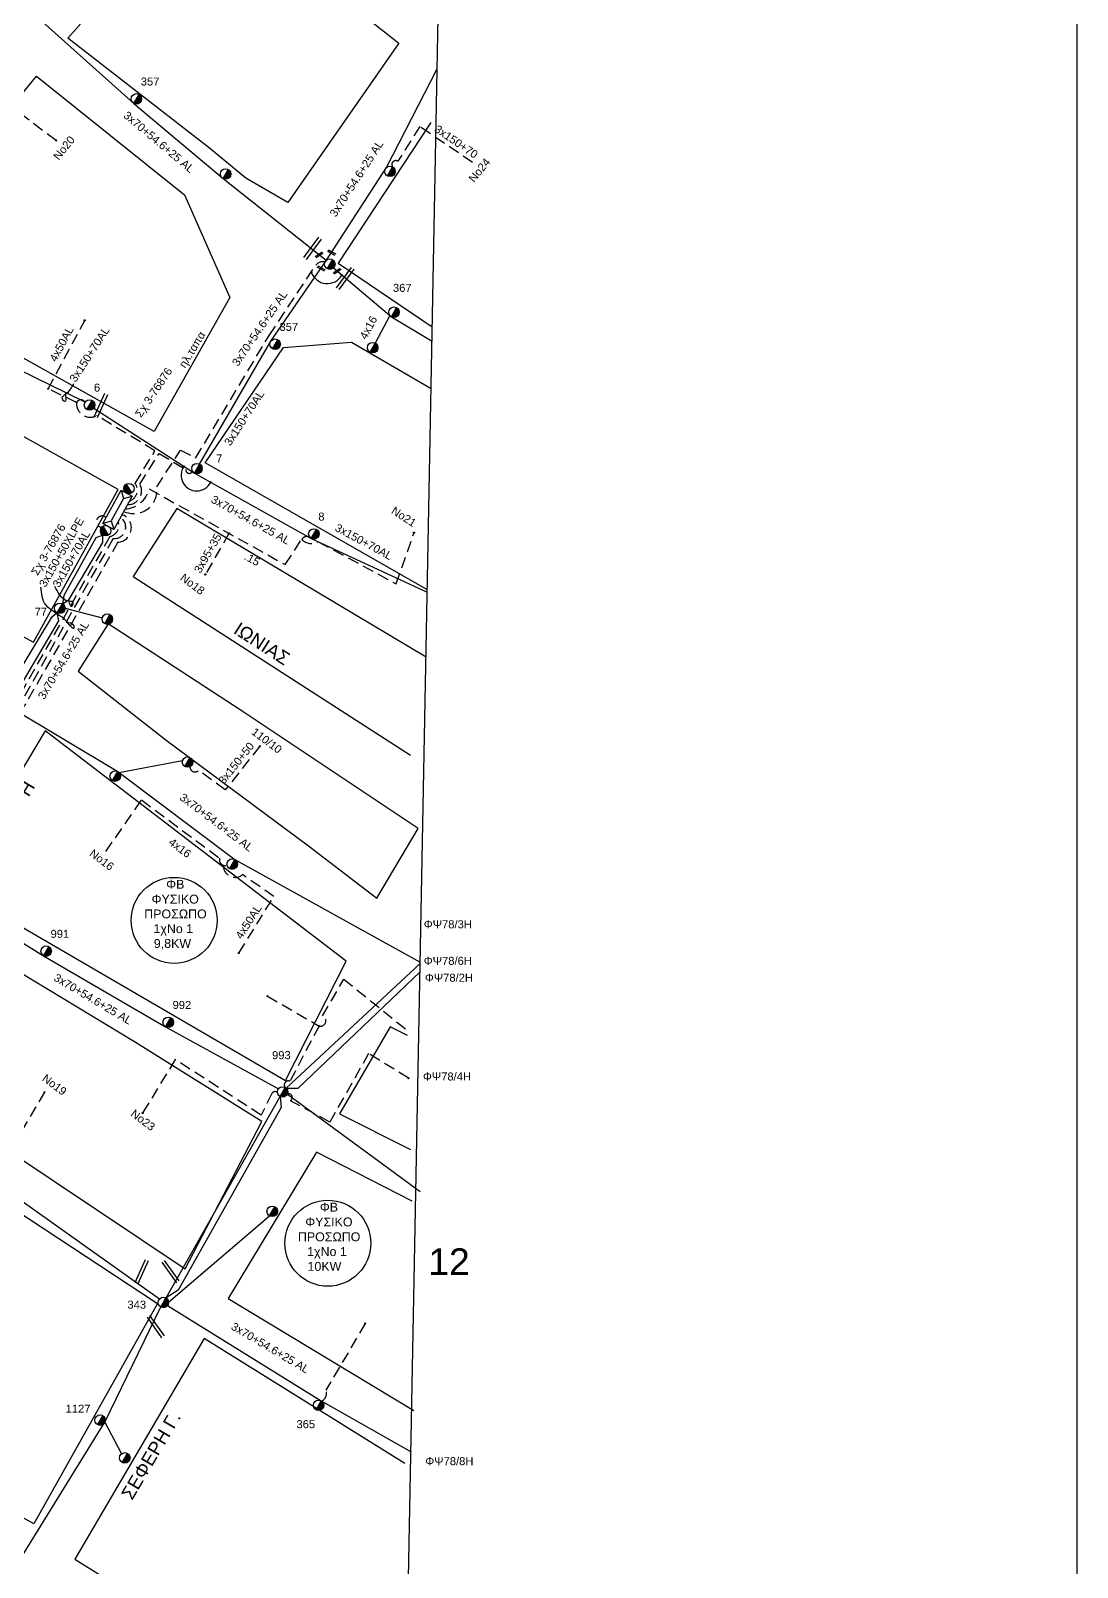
# Model space of a CAD drawing. Header units: millimetres. Extents: x 1421 to 11257, y 848 to 1896.
# Drawn here: x 10758.4 to 10993.8, y 1222.8 to 1568.5 of the extents above; entities that cross this region are included whole.
import ezdxf
from ezdxf.enums import TextEntityAlignment as Align

# ---------------------------------------------------------------- set-up
doc = ezdxf.new("R2010")
doc.units = ezdxf.units.MM
doc.linetypes.add('DASHED', pattern=[19.05, 12.7, -6.35])
for name, color, linetype, lineweight in [('.15AL', 7, 'DASHED', 30), ('3x150+50', 7, 'Continuous', 30), ('3x150+50 XLPE', 7, 'SYN_LINE', 30), ('3x150+70', 7, 'Continuous', 30), ('3x150+70AL', 7, 'DASHED', 30), ('3x70+54.6+25 AL', 7, 'SYN_LINE', 30), ('3x95+35', 7, 'Continuous', 30), ('4x16', 7, 'Continuous', 30), ('4x50', 7, 'Continuous', 30), ('Άγνωστα', 7, 'Continuous', 30), ('Υπόγεια καλώδια Παροχών ΧΤ   4x50AL', 7, 'DASHED', 30)]:
    doc.layers.add(name, color=color, linetype=linetype, lineweight=lineweight)
for name, color, linetype in [('TEXT ΚΑΛΩΔΙΩΝ', 7, 'Continuous'), ('ΑΓΝΩΣΤΟ ΥΠΟΓΕΙΟ ΚΑΛΩΔΙΟ', 7, 'DASHED'), ('Επιγραφές - Σχήματα', 7, 'Continuous'), ('Μηχανική τομή', 7, 'Continuous'), ('Στύλος ΦΜ', 7, 'Continuous'), ('Στύλος ΦΜ @ 1', 7, 'Continuous'), ('Συνδέσεις', 7, 'Continuous'), ('Τομή', 7, 'Continuous'), ('Υποσταθμός εναέριος 2 στύλων', 7, 'Continuous'), ('Υποσταθμός πόλεως', 7, 'Continuous'), ('Υπόβαθρο ΔΕΗ', 7, 'Continuous')]:
    doc.layers.add(name, color=color, linetype=linetype)
doc.styles.add('arial', font='ARIAL.TTF', dxfattribs={"height": 3})
doc.styles.get("Standard").update_dxf_attribs({"font": 'ARIAL.TTF', "height": 1.8})
doc.linetypes.add('SYN_LINE', pattern='A,0.5,-0.0001,["/\\/\\/\\/",Standard,S=0.1,R=0,X=0,Y=-0.05],-0.25', length=0.7501)

# ---------------------------------------------------------------- blocks, each defined once
blk = doc.blocks.new('ΥΠΑΡΧΩΝ ΤΣΙΜΕΝΤΕΝΙΟΣ ΣΤΥΛΟΣ')
at = {"layer": 'Στύλος ΦΜ'}
blk.add_hatch(color=7, dxfattribs=at).paths.add_polyline_path([(-1.29, -2.28, 0.574793), (2.62, 0, 0.268822), (1.3, 2.27)])
at = {"layer": 'Στύλος ΦΜ', "color": 7}
blk.add_line((-1.29, -2.28), (1.3, 2.27), dxfattribs=at)
blk.add_circle((0, 0), 2.62, dxfattribs=at)
at = {"layer": 'Στύλος ΦΜ', "flags": 4}
for tag, p in [('ΑΡΙΘΜΟΣ', (-4.68, 8.05)), ('ΤΥΠΟΣ', (-4.91, 3.03))]:
    blk.add_attdef(tag, p, '', height=4, dxfattribs=at)
blk = doc.blocks.new('ΥΠΟΣΤΑΘΜΟΣ ΕΝΑΕΡΙΟΣ ΕΠΙ 2 ΣΤΥΛΩΝ')
at = {"layer": 'Υποσταθμός εναέριος 2 στύλων', "linetype": 'Continuous'}
for points in [[(-11.97, -2.11, 0.574793), (-8.45, -0.07, 0.268822), (-9.64, 1.98)], [(9.68, -2.15, 0.574793), (13.19, -0.1, 0.268822), (12.01, 1.95)]]:
    blk.add_hatch(color=256, dxfattribs=at).paths.add_polyline_path(points)
for p, q in [((-11.97, -2.11), (-9.64, 1.98)), ((9.68, -2.15), (12.01, 1.95))]:
    blk.add_line(p, q, dxfattribs=at)
for centre in [(-10.81, -0.07), (10.84, -0.1)]:
    blk.add_circle(centre, 2.36, dxfattribs=at)
at = {"layer": 'Υποσταθμός πόλεως', "linetype": 'Continuous', "ltscale": 40}
blk.add_lwpolyline([(-8.57, 2.82), (8.57, 2.82), (8.57, -2.82), (-8.57, -2.82)], close=True, dxfattribs=at)
for points in [[(-5.75, 0), (-8.57, 2.82)], [(-8.57, -2.82), (-5.75, 0)], [(-5.75, 0), (5.75, 0)], [(5.75, 0), (8.57, 2.82)], [(8.57, -2.82), (5.75, 0)]]:
    blk.add_lwpolyline(points, dxfattribs=at)
at = {"layer": 'Υποσταθμός εναέριος 2 στύλων', "ltscale": 40, "flags": 1}
for tag, p in [('ΜΕΤΑΣΧΗΜΑΤΙΣΜΟΣ', (14.09, 2.51)), ('ΙΣΧΥΣ', (14.07, -0.28)), ('ΑΡΙΘΜΟΣ', (14.19, -3))]:
    blk.add_attdef(tag, p, '', height=1.8, dxfattribs=at)
blk = doc.blocks.new('ΤΟΜΗ')
at = {"layer": 'Τομή', "ltscale": 40}
for p, q in [((11.3, -0.6), (-11.4, -0.6)), ((11.3, -3.4), (-11.4, -3.4))]:
    blk.add_line(p, q, dxfattribs=at)
blk = doc.blocks.new('_ΣΥΝΔΕΣΗ')
at = {"layer": 'Συνδέσεις', "linetype": 'SYN_LINE', "ltscale": 40}
blk.add_hatch(color=256, dxfattribs=at).paths.add_polyline_path([(0.5, 0, 1), (-0.5, 0, 1)])
at = {"layer": 'Συνδέσεις'}
blk.add_circle((0, 0), 0.5, dxfattribs=at)
blk = doc.blocks.new('ΜΗΧΑΝΙΚΗ ΤΟΜΗ')
at = {"layer": 'Μηχανική τομή', "ltscale": 40}
for p, q in [((-3.8, 1.2), (3.8, 1.2)), ((3.8, -0.3), (-3.8, -0.3))]:
    blk.add_line(p, q, dxfattribs=at)
blk = doc.blocks.new('A$C01BB34F8')
at = {"layer": 'Άγνωστα', "color": 7}
note = blk.add_mtext_dynamic_manual_height_columns('ηλ.ταπα\\P', width=1.8, gutter_width=12.5, heights=[0.0453, 0], dxfattribs=dict(at, insert=(0.37, 2.43), char_height=1.8, attachment_point=1, rotation=2.4309))
for column, words in zip(note.columns.linked_columns, ['\\P']):
    column.text = words

msp = doc.modelspace()

# ---------------------------------------------------------------- linework, layer by layer
at = {"layer": '.15AL', "color": 133, "linetype": 'DASHED', "lineweight": -3, "ltscale": 0.2}
msp.add_lwpolyline([(10780.62, 1462.67, 0.505918), (10781.94, 1466.63), (10786.37, 1473.99), (10773.28, 1481.88, -0.595194), (10768.75, 1484.86, -7.202688)], format="xyb", dxfattribs=at)
at = {"layer": '.15AL', "color": 206, "linetype": 'DASHED', "lineweight": -3, "ltscale": 0.2}
msp.add_lwpolyline([(10779.63, 1460.88, 0.329468), (10785.1, 1465.38), (10815.67, 1448.36), (10819.39, 1454.08, -0.491631), (10821.53, 1454.25, -0.854256)], format="xyb", dxfattribs=at)
at = {"lineweight": -3, "ltscale": 15}
msp.add_lwpolyline([(10993.76, 1895.53), (8825.35, 1895.54), (8825.27, 848.33), (10993.76, 848.32)], close=True, dxfattribs=at)
at = {"lineweight": -3, "ltscale": 0.2}
for centre in [(10790.69, 1368.35), (10825.25, 1295.72)]:
    msp.add_circle(centre, 9.67, dxfattribs=at)
at = {"layer": '3x150+50', "color": 2, "linetype": 'DASHED', "lineweight": -3, "ltscale": 0.2}
msp.add_lwpolyline([(10809.96, 1407.5), (10802.17, 1397.68), (10796.25, 1402.1, -0.671683), (10794.23, 1402.9, 1.828443)], format="xyb", dxfattribs=at)
at = {"layer": '3x150+50', "color": 206, "linetype": 'DASHED', "lineweight": -3, "ltscale": 0.2}
for points in [[(10823.32, 1344.58, 0.933107), (10824.05, 1346.88), (10828.83, 1355.1), (10843.54, 1343.29)], [(10843.39, 1332.84), (10834.42, 1338.39), (10825.69, 1322.99), (10816.82, 1327.78, 0.930972), (10816.16, 1329.29, -1.191108)]]:
    msp.add_lwpolyline(points, format="xyb", dxfattribs=at)
at = {"layer": '3x150+50 XLPE', "color": 1, "linetype": 'DASHED', "lineweight": -3, "ltscale": 0.2}
msp.add_lwpolyline([(10778.1, 1458.1, -0.453348), (10776.2, 1454.66), (10756.28, 1419.55, 0.143017), (10751.48, 1420.01), (10728.34, 1433.52, 0.269927), (10723.76, 1436.34), (10703.92, 1447.71, 0.417029), (10699.49, 1449.88), (10680.14, 1459.33, 0.595358), (10678.16, 1460.46, -8.55147)], format="xyb", dxfattribs=at)
at = {"layer": '3x150+50 XLPE', "color": 206, "linetype": 'DASHED', "lineweight": -3, "ltscale": 0.2}
msp.add_lwpolyline([(10811.69, 1351.31), (10823.32, 1344.58), (10816.69, 1332.15, 0.801935), (10815.66, 1330.78, -1.385652)], format="xyb", dxfattribs=at)
at = {"layer": '3x150+50 XLPE', "color": 6, "linetype": 'DASHED', "lineweight": -3, "ltscale": 0.2}
msp.add_arc((10774.5, 1458.04), 1.27, 47.4314, 264.5718, dxfattribs=at)
at = {"layer": '3x150+70', "color": 30, "linetype": 'DASHED', "lineweight": -3, "ltscale": 0.2}
msp.add_lwpolyline([(10857.8, 1538.81), (10845.9, 1546.94), (10841, 1539.11, 0.835643), (10839.82, 1537.85, -1.309228)], format="xyb", dxfattribs=at)
at = {"layer": '3x150+70AL', "color": 6, "linetype": 'DASHED', "lineweight": -3, "ltscale": 0.2}
for points in [[(10764.17, 1543.77), (10753.04, 1552.08), (10750.07, 1548.13, -0.507281), (10748.96, 1546.53, -3.549352)], [(10761.54, 1329.69), (10753.18, 1315.51), (10721.83, 1336.59), (10710.29, 1343.51, 0.962311), (10709.34, 1342.04, 0.938074)]]:
    msp.add_lwpolyline(points, format="xyb", dxfattribs=at)
at = {"layer": '3x150+70AL', "color": 2, "linetype": 'DASHED', "lineweight": -3, "ltscale": 0.2}
msp.add_lwpolyline([(10779.33, 1460.33, 0.593458), (10786.79, 1465.85), (10792.09, 1474.12), (10795.52, 1472.35), (10812.04, 1499.92), (10822.52, 1515.66, -0.330894), (10824.62, 1516.41, -2.010525)], format="xyb", dxfattribs=at)
at = {"layer": '3x150+70AL', "color": 133, "linetype": 'DASHED', "lineweight": -3, "ltscale": 0.2}
msp.add_lwpolyline([(10768.75, 1484.86), (10762.33, 1487.92)], dxfattribs=at)
msp.add_lwpolyline([(10768.75, 1484.86, -0.58926), (10770.65, 1484.88, -2.651535)], format="xyb", dxfattribs=at)
at = {"layer": '3x150+70AL', "color": 30, "linetype": 'DASHED', "lineweight": -3, "ltscale": 0.2}
msp.add_lwpolyline([(10780.18, 1461.86, 0.581326), (10782.97, 1466.45), (10787.31, 1473.4), (10793.34, 1469.76, 0.918937), (10794.79, 1469.39, -0.026301)], format="xyb", dxfattribs=at)
at = {"layer": '3x150+70AL', "color": 62, "linetype": 'DASHED', "lineweight": -3, "ltscale": 0.2}
msp.add_lwpolyline([(10778.94, 1459.63, -0.816436), (10778.05, 1453.42), (10757.06, 1416.66, -0.290667), (10753.66, 1414.86), (10742.41, 1420.9), (10737.93, 1413.56)], format="xyb", dxfattribs=at)
at = {"layer": '3x150+70AL', "color": 27, "linetype": 'DASHED', "lineweight": -3, "ltscale": 0.2}
msp.add_lwpolyline([(10778.59, 1459, -0.790161), (10776.94, 1454.22), (10756.52, 1417.85, 0.517626), (10753.39, 1418.14, -1.574723)], format="xyb", dxfattribs=at)
at = {"layer": '3x150+70AL', "color": 206, "linetype": 'DASHED', "lineweight": -3, "ltscale": 0.2}
msp.add_lwpolyline([(10819.39, 1454.08, 0.358666), (10823.1, 1453.53), (10840.64, 1444.02), (10844.63, 1455.56)], format="xyb", dxfattribs=at)
at = {"layer": '3x70+54.6+25 AL', "color": 6, "linetype": 'SYN_LINE', "lineweight": -3, "ltscale": 15}
for points in [[(10759.66, 1571.77), (10781.62, 1552.11), (10801.68, 1535.21), (10824.89, 1516.82)], [(10774.66, 1454.99), (10773.06, 1454.41), (10765.9, 1441.43), (10765.56, 1439.56)], [(10765.56, 1439.56), (10767, 1440.44), (10774.62, 1453.35), (10774.66, 1454.99)], [(10764.39, 1437.51), (10763.03, 1436.37), (10753.25, 1420.16), (10753.39, 1418.14)], [(10753.39, 1418.14), (10754.55, 1418.39), (10764.75, 1435.7), (10764.39, 1437.51)], [(10730.77, 1378.53), (10715.41, 1350.25), (10709.92, 1340.86), (10720.47, 1333.19), (10752.58, 1307.98), (10787.4, 1283.19)]]:
    msp.add_lwpolyline(points, dxfattribs=at)
at = {"layer": '3x70+54.6+25 AL', "color": 30, "linetype": 'SYN_LINE', "lineweight": -3, "ltscale": 15}
msp.add_lwpolyline([(10796.4, 1470.99), (10812.42, 1498.61), (10824.62, 1516.41), (10838.42, 1537.67), (10849.84, 1559.86)], dxfattribs=at)
at = {"layer": '3x70+54.6+25 AL', "color": 2, "linetype": 'SYN_LINE', "lineweight": -3, "ltscale": 15}
for points in [[(10826.5, 1515.1), (10839.54, 1504.13), (10848.68, 1498.62)], [(10753.71, 1416.36), (10778.02, 1401.82), (10804.34, 1382.01), (10846.03, 1358.96)], [(10778.26, 1401.64), (10792.57, 1404.3)]]:
    msp.add_lwpolyline(points, dxfattribs=at)
at = {"layer": '3x70+54.6+25 AL', "color": 133, "linetype": 'SYN_LINE', "lineweight": -3, "ltscale": 15}
for points in [[(10770.65, 1484.88), (10747.84, 1496.05), (10726.95, 1509.38)], [(10815.9, 1330.61), (10818.56, 1330.64), (10845.99, 1356.74)], [(10814.5, 1328.74), (10814.73, 1326.28), (10791.58, 1285.2), (10788.86, 1283.42)], [(10789.45, 1282.49), (10812.16, 1301.86)], [(10789.21, 1281.69), (10823.76, 1260.3), (10843.95, 1248.79)]]:
    msp.add_lwpolyline(points, dxfattribs=at)
at = {"layer": '3x70+54.6+25 AL', "color": 206, "linetype": 'SYN_LINE', "lineweight": -3, "ltscale": 15}
for points in [[(10772.6, 1483.56), (10795.24, 1468.94), (10821.53, 1454.25), (10847.61, 1442.16)], [(10732.46, 1378.43), (10761.33, 1360.4), (10788.78, 1344.4), (10814.15, 1330.49)], [(10816.16, 1329.29), (10845.99, 1307.38)]]:
    msp.add_lwpolyline(points, dxfattribs=at)
at = {"layer": '3x70+54.6+25 AL', "color": 6, "linetype": 'SYN_LINE', "lineweight": -3, "ltscale": 9}
msp.add_lwpolyline([(10766.15, 1438.54), (10774.53, 1436.4)], dxfattribs=at)
at = {"layer": '3x70+54.6+25 AL', "color": 27, "linetype": 'SYN_LINE', "lineweight": -3, "ltscale": 15}
for points in [[(10815.9, 1330.61), (10846.03, 1358.62)], [(10788.86, 1283.42), (10814.5, 1328.74)]]:
    msp.add_lwpolyline(points, dxfattribs=at)
at = {"layer": '3x70+54.6+25 AL', "color": 5, "linetype": 'SYN_LINE', "lineweight": -3, "ltscale": 15}
msp.add_lwpolyline([(10755.42, 1223.56), (10775.13, 1255.48), (10787.69, 1281.38)], dxfattribs=at)
at = {"layer": '3x70+54.6+25 AL', "color": 5, "linetype": 'SYN_LINE', "lineweight": -3, "ltscale": 10}
msp.add_lwpolyline([(10775.13, 1255.48), (10778.83, 1248.35)], dxfattribs=at)
at = {"layer": '3x95+35', "color": 206, "linetype": 'DASHED', "lineweight": -3, "ltscale": 0.2}
msp.add_lwpolyline([(10803.02, 1455.4), (10797.69, 1446.13)], dxfattribs=at)
at = {"layer": '4x16', "color": 2, "linetype": 'SYN_LINE', "lineweight": -3, "ltscale": 15}
msp.add_lwpolyline([(10839.21, 1504.4), (10835.92, 1498.2)], dxfattribs=at)
at = {"layer": '4x16', "color": 2, "linetype": 'DASHED', "lineweight": -3, "ltscale": 0.2}
msp.add_lwpolyline([(10775.3, 1383.82), (10783.37, 1395.43), (10800.9, 1382.33, 0.607268), (10802.59, 1380.77, -16.383815)], format="xyb", dxfattribs=at)
at = {"layer": '4x50', "color": 206, "linetype": 'DASHED', "lineweight": -3, "ltscale": 0.2}
msp.add_lwpolyline([(10813.92, 1329.56, 0.519013), (10812.67, 1329.44), (10810.24, 1324.55), (10790.93, 1337.06), (10783.6, 1325.02)], format="xyb", dxfattribs=at)
at = {"layer": 'ΑΓΝΩΣΤΟ ΥΠΟΓΕΙΟ ΚΑΛΩΔΙΟ', "color": 133, "linetype": 'DASHED', "lineweight": -3, "ltscale": 0.2}
msp.add_lwpolyline([(10833.66, 1277.66), (10824.79, 1262.64, -0.414417), (10823.86, 1260.23, 0.102767)], format="xyb", dxfattribs=at)
at = {"layer": 'Υπόβαθρο ΔΕΗ', "lineweight": -3, "ltscale": 15}
msp.add_lwpolyline([(10855.44, 1855.69), (8838.35, 1855.69), (8838.27, 861.33), (10836.6, 861.33)], close=True, dxfattribs=at)
at = {"layer": 'Υπόβαθρο ΔΕΗ', "lineweight": -3, "ltscale": 0.1}
for points in [[(10803.18, 1508.44), (10786.19, 1478.31), (10627.66, 1567.22), (10672.21, 1628), (10705.64, 1601.56), (10751.33, 1565.51), (10728.67, 1535.68), (10736.77, 1530.1), (10759.72, 1558.25), (10793.02, 1531.58)], [(10796.82, 1600.73), (10841.18, 1565.65), (10816.25, 1529.85), (10806.77, 1535.28), (10798.61, 1542.03), (10766.79, 1566.75)], [(10778.1, 1465.25), (10617.43, 1555.11), (10594.84, 1521.09), (10636.9, 1497.86), (10724.37, 1449.7), (10759.09, 1430.89)], [(10761.7, 1410.96), (10740.8, 1375.94), (10815.75, 1332.32), (10829.36, 1359.14)], [(10810.37, 1323.1), (10781.81, 1341), (10736.59, 1368.31), (10719.6, 1339.44), (10753.74, 1316.36), (10793.14, 1289.93)], [(10713.44, 1327), (10751.48, 1305.49), (10786.95, 1282.17), (10759.13, 1232.58), (10722.49, 1253.15), (10683.25, 1274.72)]]:
    msp.add_lwpolyline(points, close=True, dxfattribs=at)
for points in [[(10848.37, 1547.79), (10827.55, 1516.18), (10848.74, 1501.83)], [(10847.62, 1442.7), (10797.68, 1471.28), (10815.25, 1497.18), (10830.59, 1498.39), (10848.48, 1487.99)], [(10847.33, 1427.55), (10791.26, 1461), (10781.49, 1445.66), (10843.87, 1405.5)], [(10845.56, 1389.03), (10805.74, 1415.56), (10775.85, 1435.07), (10769.11, 1424.37), (10788.89, 1408.91), (10820.93, 1385.11), (10836.29, 1373.37), (10845.56, 1389.03)], [(10843.15, 1342.43), (10839.28, 1344.39), (10827.88, 1324.81), (10843.86, 1316.79)], [(10844.18, 1305.15), (10822.72, 1316.18), (10802.85, 1283.32), (10844.6, 1258.07)], [(10842.53, 1246.21), (10797.45, 1274.33), (10768.36, 1224.69), (10843.81, 1177.57)]]:
    msp.add_lwpolyline(points, dxfattribs=at)
at = {"layer": 'Υπόβαθρο ΔΕΗ', "lineweight": -3}
for centre, radius, start, end in [((10825.12, 1515.36), 3.78, 198.4414, 330.4214), ((10795.77, 1468.47), 3.52, 145.4854, 333.1974)]:
    msp.add_arc(centre, radius, start, end, dxfattribs=at)
at = {"layer": 'Υπόβαθρο ΔΕΗ', "lineweight": -3, "ltscale": 0.1}
for points in [[(10766.22, 1487.18), (10766, 1485.06), (10765.51, 1485.91), (10766.33, 1486.73), (10768.12, 1489.08)], [(10766.39, 1435.43), (10768.1, 1434.58), (10768.1, 1434), (10767.3, 1434.6), (10766.51, 1435.64), (10761.84, 1439.29), (10760.7, 1443.32)], [(10767.03, 1439.89), (10767.62, 1439), (10767.92, 1440.06), (10767.49, 1440.06), (10766.14, 1440.42), (10763.88, 1443.42)]]:
    msp.add_spline(points, degree=3, dxfattribs=at)
at = {"layer": 'Υπόγεια καλώδια Παροχών ΧΤ   4x50AL', "color": 133, "linetype": 'DASHED', "lineweight": -3, "ltscale": 0.2}
msp.add_lwpolyline([(10762.33, 1487.92), (10770.57, 1503.3)], dxfattribs=at)
at = {"layer": 'Υπόγεια καλώδια Παροχών ΧΤ   4x50AL', "color": 2, "linetype": 'DASHED', "lineweight": -3, "ltscale": 0.2}
msp.add_lwpolyline([(10805.21, 1361), (10813.14, 1373.71), (10806.06, 1378.64, -0.654225), (10801.75, 1380.76, 0.004097)], format="xyb", dxfattribs=at)

# ---------------------------------------------------------------- block references
at = {"layer": '3x150+50 XLPE', "color": 7, "linetype": 'DASHED', "lineweight": -3, "ltscale": 0.2, "rotation": 56.49894172701987}
msp.add_blockref('A$C01BB34F8', (10786.08, 1479.46), dxfattribs=at)
at = {"layer": 'Μηχανική τομή', "lineweight": -3, "xscale": 0.2499999999999678, "yscale": 0.2499999999999678, "zscale": 0.2499999999999678}
for p, rotation in [((10823.37, 1517.98), 34.26058711340944), ((10826.04, 1518.46), 330.9797587897456), ((10823.69, 1514.89), 330.9797587897456), ((10827.41, 1514.28), 34.26058711340944)]:
    msp.add_blockref('ΜΗΧΑΝΙΚΗ ΤΟΜΗ', p, dxfattribs=dict(at, rotation=rotation))
at = {"layer": 'Στύλος ΦΜ @ 1', "color": 1, "lineweight": -3, "ltscale": 40}
ref = msp.add_blockref('ΥΠΑΡΧΩΝ ΤΣΙΜΕΝΤΕΝΙΟΣ ΣΤΥΛΟΣ', (10782.2, 1553.13), dxfattribs=dict(at, xscale=0.4499999999998181, yscale=0.4499999999998181, zscale=0.4499999999998181))
ref.add_attrib('ΑΡΙΘΜΟΣ', '357', (10783.18, 1556.13), dxfattribs={"layer": 'Στύλος ΦΜ', "height": 1.8, "flags": 4})
at = {"layer": 'Στύλος ΦΜ @ 1', "color": 1, "lineweight": -3, "ltscale": 40, "xscale": 0.4499999999998181, "yscale": 0.4499999999998181, "zscale": 0.4499999999998181}
for p in [(10802.26, 1536.24), (10839.23, 1536.82), (10825.69, 1515.96), (10835.33, 1497.17), (10775.67, 1436.11), (10793.7, 1403.95), (10777.44, 1400.8), (10803.75, 1380.99), (10812.74, 1302.89), (10779.59, 1247.45)]:
    msp.add_blockref('ΥΠΑΡΧΩΝ ΤΣΙΜΕΝΤΕΝΙΟΣ ΣΤΥΛΟΣ', p, dxfattribs=at)
at = {"layer": 'Στύλος ΦΜ @ 1', "color": 1, "lineweight": -3, "ltscale": 40}
ref = msp.add_blockref('ΥΠΑΡΧΩΝ ΤΣΙΜΕΝΤΕΝΙΟΣ ΣΤΥΛΟΣ', (10840.12, 1505.15), dxfattribs=dict(at, xscale=0.4499999999998181, yscale=0.4499999999998181, zscale=0.4499999999998181))
ref.add_attrib('ΑΡΙΘΜΟΣ', '367', (10839.89, 1509.72), dxfattribs={"layer": 'Στύλος ΦΜ', "height": 1.8, "flags": 4})
ref = msp.add_blockref('ΥΠΑΡΧΩΝ ΤΣΙΜΕΝΤΕΝΙΟΣ ΣΤΥΛΟΣ', (10813.4, 1497.95), dxfattribs=dict(at, xscale=0.4499999999998181, yscale=0.4499999999998181, zscale=0.4499999999998181))
ref.add_attrib('ΑΡΙΘΜΟΣ', '357', (10814.38, 1500.95), dxfattribs={"layer": 'Στύλος ΦΜ', "height": 1.8, "flags": 4})
ref = msp.add_blockref('ΥΠΑΡΧΩΝ ΤΣΙΜΕΝΤΕΝΙΟΣ ΣΤΥΛΟΣ', (10771.66, 1484.28), dxfattribs=dict(at, xscale=0.4499999999998181, yscale=0.4499999999998181, zscale=0.4499999999998181))
ref.add_attrib('ΑΡΙΘΜΟΣ', '6', (10772.65, 1487.28), dxfattribs={"layer": 'Στύλος ΦΜ', "height": 1.8, "flags": 4})
ref = msp.add_blockref('ΥΠΑΡΧΩΝ ΤΣΙΜΕΝΤΕΝΙΟΣ ΣΤΥΛΟΣ', (10795.82, 1469.97), dxfattribs=dict(at, xscale=0.4499999999998181, yscale=0.4499999999998181, zscale=0.4499999999998181))
ref.add_attrib('ΑΡΙΘΜΟΣ', '7', (10800.13, 1471.36), dxfattribs={"layer": 'Στύλος ΦΜ', "height": 1.8, "flags": 4})
ref = msp.add_blockref('ΥΠΑΡΧΩΝ ΤΣΙΜΕΝΤΕΝΙΟΣ ΣΤΥΛΟΣ', (10822.11, 1455.27), dxfattribs=dict(at, xscale=0.4499999999998181, yscale=0.4499999999998181, zscale=0.4499999999998181))
ref.add_attrib('ΑΡΙΘΜΟΣ', '8', (10823.1, 1458.27), dxfattribs={"layer": 'Στύλος ΦΜ', "height": 1.8, "flags": 4})
ref = msp.add_blockref('ΥΠΑΡΧΩΝ ΤΣΙΜΕΝΤΕΝΙΟΣ ΣΤΥΛΟΣ', (10764.97, 1438.54), dxfattribs=dict(at, xscale=0.4499999999998181, yscale=0.4499999999998181, zscale=0.4499999999998181))
ref.add_attrib('ΑΡΙΘΜΟΣ', '77', (10759.31, 1436.85), dxfattribs={"layer": 'Στύλος ΦΜ', "height": 1.8, "flags": 4})
ref = msp.add_blockref('ΥΠΑΡΧΩΝ ΤΣΙΜΕΝΤΕΝΙΟΣ ΣΤΥΛΟΣ', (10761.91, 1361.43), dxfattribs=dict(at, xscale=0.4499999999998181, yscale=0.4499999999998181, zscale=0.4499999999998181))
ref.add_attrib('ΑΡΙΘΜΟΣ', '991', (10762.9, 1364.42), dxfattribs={"layer": 'Στύλος ΦΜ', "height": 1.8, "flags": 4})
ref = msp.add_blockref('ΥΠΑΡΧΩΝ ΤΣΙΜΕΝΤΕΝΙΟΣ ΣΤΥΛΟΣ', (10789.36, 1345.42), dxfattribs=dict(at, xscale=0.4499999999998181, yscale=0.4499999999998181, zscale=0.4499999999998181))
ref.add_attrib('ΑΡΙΘΜΟΣ', '992', (10790.34, 1348.42), dxfattribs={"layer": 'Στύλος ΦΜ', "height": 1.8, "flags": 4})
ref = msp.add_blockref('ΥΠΑΡΧΩΝ ΤΣΙΜΕΝΤΕΝΙΟΣ ΣΤΥΛΟΣ', (10815.08, 1329.76), dxfattribs=dict(at, xscale=0.4499999999998181, yscale=0.4499999999998181, zscale=0.4499999999998181))
ref.add_attrib('ΑΡΙΘΜΟΣ', '993', (10812.7, 1337.13), dxfattribs={"layer": 'Στύλος ΦΜ', "height": 1.8, "flags": 4})
ref = msp.add_blockref('ΥΠΑΡΧΩΝ ΤΣΙΜΕΝΤΕΝΙΟΣ ΣΤΥΛΟΣ', (10788.27, 1282.4), dxfattribs=dict(at, xscale=0.4499999999998181, yscale=0.4499999999998181, zscale=0.4499999999998181))
ref.add_attrib('ΑΡΙΘΜΟΣ', '343', (10780.18, 1281.01), dxfattribs={"layer": 'Στύλος ΦΜ', "height": 1.8, "flags": 4})
ref = msp.add_blockref('ΥΠΑΡΧΩΝ ΤΣΙΜΕΝΤΕΝΙΟΣ ΣΤΥΛΟΣ', (10774.04, 1255.93), dxfattribs=dict(at, xscale=0.4499999999998181, yscale=0.4499999999998181, zscale=0.4499999999998181))
ref.add_attrib('ΑΡΙΘΜΟΣ', '1127', (10766.28, 1257.61), dxfattribs={"layer": 'Στύλος ΦΜ', "height": 1.8, "flags": 4})
ref = msp.add_blockref('ΥΠΑΡΧΩΝ ΤΣΙΜΕΝΤΕΝΙΟΣ ΣΤΥΛΟΣ', (10823.17, 1259.28), dxfattribs=dict(at, xscale=0.4499999999998181, yscale=0.4499999999998181, zscale=0.4499999999998181))
ref.add_attrib('ΑΡΙΘΜΟΣ', '365', (10818.19, 1254.12), dxfattribs={"layer": 'Στύλος ΦΜ', "height": 1.8, "flags": 4})
at = {"layer": 'Συνδέσεις', "lineweight": -3, "xscale": 0.25, "yscale": 0.25, "zscale": 0.25}
for p in [(10764.17, 1543.77), (10821.53, 1514.17), (10828.4, 1513.5), (10770.57, 1503.31), (10762.34, 1487.93), (10768.75, 1484.86), (10792.87, 1470.47), (10798.92, 1466.89), (10803.02, 1455.41), (10844.63, 1455.56), (10797.69, 1446.14), (10809.96, 1407.5), (10805.21, 1361), (10811.69, 1351.31), (10823.32, 1344.58), (10843.39, 1332.85), (10761.54, 1329.69), (10783.6, 1325.02), (10833.66, 1277.66)]:
    msp.add_blockref('_ΣΥΝΔΕΣΗ', p, dxfattribs=at)
at = {"layer": 'Τομή', "lineweight": -3}
for p, xscale, yscale, zscale, rotation in [((10821.36, 1519.82), 0.2499999999999997, 0.2499999999999997, 0.2499999999999997, 53.66614445755423), ((10828.7, 1513.04), 0.2499999999999997, 0.2499999999999997, 0.2499999999999997, 53.66614445755423), ((10774.74, 1483.99), 0.2499999999999998, 0.2499999999999998, 0.2499999999999998, 245.7997813997417), ((10783.88, 1289.15), 0.2499999999999998, 0.2499999999999998, 0.2499999999999998, 245.7997813997417), ((10790.32, 1289.64), 0.2499999999999998, 0.2499999999999998, 0.2499999999999998, 305.4485976912289), ((10787.01, 1277.25), 0.2499999999999998, 0.2499999999999998, 0.2499999999999998, 305.4485976912289)]:
    msp.add_blockref('ΤΟΜΗ', p, dxfattribs=dict(at, xscale=xscale, yscale=yscale, zscale=zscale, rotation=rotation))
at = {"layer": 'Υποσταθμός εναέριος 2 στύλων', "lineweight": -3, "xscale": 0.4999999999999996, "yscale": 0.4999999999999996, "zscale": 0.4999999999999996, "rotation": 241.0495117080659}
msp.add_blockref('ΥΠΟΣΤΑΘΜΟΣ ΕΝΑΕΡΙΟΣ ΕΠΙ 2 ΣΤΥΛΩΝ', (10777.94, 1460.72), dxfattribs=at)

# ---------------------------------------------------------------- texts
at = {"layer": 'TEXT ΚΑΛΩΔΙΩΝ', "lineweight": -3, "ltscale": 0.2, "style": 'arial'}
for s, rotation, p in [('3x70+54.6+25 AL', 319.9002, (10787.27, 1543.42)), ('   3x70+54.6+25 AL', 57.0324, (10831.11, 1534.33)), ('4x16', 62.0124, (10834.36, 1501.67)), ('   4x50AL', 61.8365, (10764.86, 1497.08)), ('3x150+70AL', 56.9536, (10771.64, 1495.66)), ('3x150+70AL', 56.9536, (10806.44, 1481.36)), ('3x70+54.6+25 AL', 330.8055, (10807.91, 1458.43)), ('3x70+54.6+25 AL', 59.1307, (10765.79, 1426.86))]:
    msp.add_text(s, height=1.8, rotation=rotation, dxfattribs=at).set_placement(p, align=Align.MIDDLE_CENTER)
at = {"layer": 'TEXT ΚΑΛΩΔΙΩΝ', "lineweight": -3, "ltscale": 15, "style": 'arial'}
for s, rotation, p in [('3x150+70', 325.6479, (10854.12, 1543.51)), ('3x70+54.6+25 AL', 55.5673, (10809.91, 1501.52)), ('3x150+50XLPE', 60.1217, (10765.34, 1451.16)), ('3x150+70AL', 60.1217, (10767.56, 1449.65)), ('3x95+35', 60.1217, (10798.24, 1450.92)), ('3x150+70AL', 331.5299, (10833.34, 1453.51)), ('.15', 331.5299, (10808.24, 1449.58)), ('3x150+50', 51.5424, (10804.65, 1403.71)), ('3x70+54.6+25 AL', 323.0196, (10800.22, 1390.39)), ('4x16', 323.0196, (10792, 1384.65)), ('4x50AL', 57.2915, (10807.4, 1368.04)), ('3x70+54.6+25 AL', 329.3907, (10772.44, 1350.65)), ('3x70+54.6+25 AL', 329.3907, (10812.31, 1272.2))]:
    msp.add_text(s, height=1.8, rotation=rotation, dxfattribs=at).set_placement(p, align=Align.MIDDLE_CENTER)
at = {"layer": 'Άγνωστα', "lineweight": -3, "ltscale": 0.2, "char_height": 1.8, "width": 18.6352, "attachment_point": 1, "style": 'arial'}
for s, insert, rotation in [('\\A1;No20', (10763.33, 1540.33), 51), ('\\A1;No24', (10856.74, 1535.32), 51), ('\\A1;Σχ 3-76876', (10781.74, 1482.31), 56), ('\\A1;No21', (10840.31, 1461.53), 327.0406), ('\\A1;Σχ 3-76876', (10758.42, 1446.67), 60), ('\\A1;No18', (10792.96, 1446.5), 323), ('\\A1;110/10', (10809, 1411.82), 323), ('\\A1;No16', (10772.56, 1384.48), 323), ('\\A1;No19', (10761.92, 1333.89), 323), ('\\A1;No23', (10781.82, 1325.94), 323)]:
    msp.add_mtext(s, dxfattribs=dict(at, insert=insert, rotation=rotation))
for s, insert in [('ΦΨ78/3H', (10846.82, 1368.37)), ('ΦΨ78/6H', (10846.82, 1360.14)), ('ΦΨ78/2H', (10847.07, 1356.35)), ('ΦΨ78/4H', (10846.63, 1334.13)), ('ΦΨ78/8H', (10847.17, 1247.6))]:
    msp.add_mtext(s, dxfattribs=dict(at, insert=insert))
at = {"layer": 'Επιγραφές - Σχήματα', "lineweight": -3, "ltscale": 0.2, "insert": (10847.83, 1294.57), "char_height": 6, "width": 19.6719, "attachment_point": 1}
msp.add_mtext('12', dxfattribs=at)
at = {"layer": 'Υπόβαθρο ΔΕΗ', "lineweight": -3, "ltscale": 0.1, "style": 'arial'}
for s, rotation, p in [('ΙΩΝΙΑΣ', 327.2256, (10810.44, 1430.59)), ('ΚΑΝΑΡΗ', 59.1664, (10753.83, 1391.91)), ('ΣΕΦΕΡΗ Γ.', 59.6242, (10785.49, 1248))]:
    msp.add_text(s, height=3, rotation=rotation, dxfattribs=at).set_placement(p, align=Align.MIDDLE_CENTER)
at = {"layer": 'Υπόβαθρο ΔΕΗ', "lineweight": -3, "char_height": 2, "width": 17.2548, "attachment_point": 1}
for s, insert in [('{\\W8.64836; }ΦΒ \\P{\\W4.42067; }ΦΥΣΙΚΟ \\P{\\W2.28183; }ΠΡΟΣΩΠΟ', (10782.18, 1377.46)), ('{\\W5.64925; }1χΝο 1\\P{\\W5.75643; }9,8KW', (10781.65, 1367.48)), ('{\\W8.64836; }ΦΒ \\P{\\W4.42067; }ΦΥΣΙΚΟ \\P{\\W2.28183; }ΠΡΟΣΩΠΟ', (10816.74, 1304.84)), ('{\\W5.64925; }1χΝο 1\\P{\\W5.75643; }10KW', (10816.21, 1294.85))]:
    msp.add_mtext(s, dxfattribs=dict(at, insert=insert))

doc.saveas('drawing.dxf')
